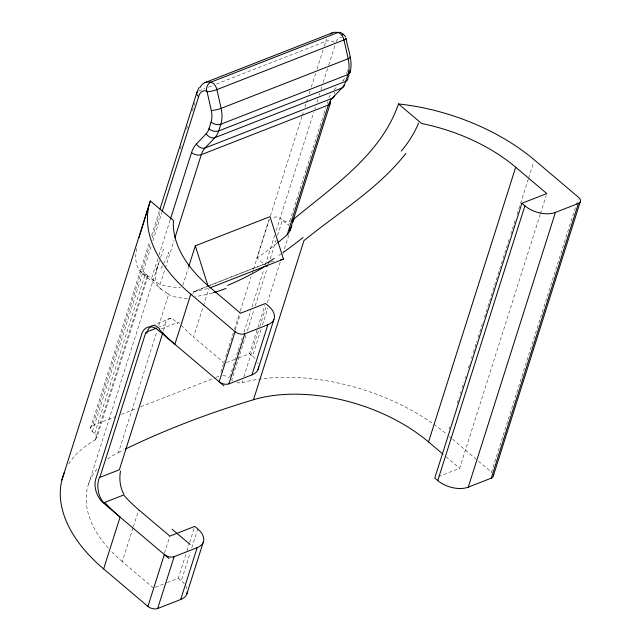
<?xml version="1.0" encoding="UTF-8"?>
<svg xmlns="http://www.w3.org/2000/svg" width="641" height="641" viewBox="0 0 641 641"><rect width="100%" height="100%" fill="white"/><g stroke="black" fill="none" stroke-linecap="round" stroke-linejoin="round"><path stroke-width="0.48" stroke-dasharray="3.21 2.4" d="M136.669 248.508C134.906 257.129 135.011 267.938 142.807 273.683L162.51 290.189L166.275 292.256M159.481 260.542C156.067 269.869 151.869 283.827 162.51 290.189M156.5 270.71L158.487 263.547L87.921 486.062M147.15 275.358L145.539 273.867L147.919 276.319L96.462 438.773M90.453 428.18L149.738 241.232M159.337 211.041L151.524 235.616M68.707 464.044A160.33 93.105 17.6 0 1 95.116 440.014A8.012 4.655 17.6 0 0 94.692 433.572L92.384 431.617A7.123 4.134 17.6 0 1 92.576 425.616L150.643 242.562M152.157 237.795L160.627 211.105M180.289 149.129L181.499 145.315M186.643 129.113L187.853 125.299M192.388 110.997L195.112 102.416M92.384 431.617L151.468 245.343M152.919 240.784L161.885 212.516M94.692 433.572L145.395 273.739L140.78 269.26L142.174 269.26M95.116 440.014L147.029 276.375L142.807 273.683M157.854 258.7L151.452 278.875L160.114 284.452A177.581 84.356 -49.7 0 0 180.658 287.312M158.968 255.19L170.105 220.103M160.114 284.452L164.961 269.188M165.266 268.226L174.048 240.551M107.648 459.028A133.608 77.585 17.6 0 1 118.513 452.466L157.189 330.532M158.704 325.772L168.976 293.386M163.479 330.676L165.402 324.626L159.297 327.006M182.773 285.381L188.446 267.489M192.773 294.195L193.542 291.783L206.883 286.463M153.423 587.965L122.303 561.62L133.064 527.695M133.368 526.75L138.744 509.787M224.679 363.327L193.566 336.99L203.157 306.743M203.461 305.797L208.854 288.779M266.96 266.616L256.865 258.075L269.717 217.579M220.865 372.149L224.494 360.707M225.704 356.893L233.26 333.064M234.47 329.25L239.918 312.087M240.223 311.133L251.104 276.808M252.314 272.994L253.219 270.133M253.524 269.18L269.252 219.607M270.462 215.793L301.927 116.638M302.223 115.684L303.738 110.917M304.948 107.103L306.158 103.289M306.462 102.336L307.976 97.568M309.186 93.754L310.092 90.894M311.302 87.08L315.837 72.778M317.055 68.964L323.104 49.902M324.314 46.088L325.82 41.32A19.823 13.1 68.7 0 1 326.509 39.117M164.481 553.095L169.865 536.124M235.175 330.243L240.271 314.178M229.726 377.116L233.044 366.652M233.34 365.699L237.867 351.428M238.172 350.475L240.287 343.816M241.489 340.01L242.098 338.111M243.909 332.399L250.847 310.516M252.057 306.71L263.828 269.613M265.334 264.853L274.685 235.359M276.199 230.6L313.681 112.471M314.835 108.826L315.412 106.999M316.862 102.44L318.016 98.794M319.178 95.148L319.755 93.322M320.917 89.676L321.782 86.944M323.224 82.385L328.432 65.975M328.721 65.062L335.091 45.006M245.912 335.307L231.73 380.025A8.012 4.655 17.6 0 0 233.3 381.123M247.426 330.548L254.06 309.619M255.27 305.813L267.041 268.707M268.547 263.956L276.095 240.167M277.601 235.407L282.433 220.192C279.925 216.73 275.125 216.049 271.56 218.06M306.029 170.057L288.498 225.32L282.433 220.192L285.83 221.594L290.109 221.081M306.31 169.184L323.569 114.795M323.849 113.922L325.796 107.776M327.19 103.393L327.743 101.639M167.253 582.565L178.318 578.238L186.691 551.845M186.988 550.907L189.383 543.36M189.68 542.422L194.167 528.28M238.508 357.926L249.581 353.6L264.869 305.396M236.697 382.493A8.012 4.655 17.6 0 0 241.986 382.629L242.594 380.722M243.796 376.916L258.587 330.299M259.797 326.493L266.135 306.51M267.345 302.704L280.317 261.792M282.737 254.181L288.77 235.151M186.956 588.686A22.267 12.932 17.6 0 0 181.307 580.77L190.281 552.494M191.771 547.783L197.757 528.929M255.03 358.535A22.267 12.932 17.6 0 0 252.57 356.132L260.967 329.666M262.465 324.939L267.858 307.928M346.509 73.611L346.909 72.353M347.174 71.512L347.702 69.829M449.029 428.941L449.637 427.034M457.201 403.189L459.02 397.46M460.23 393.646L460.831 391.739M462.041 387.925L463.86 382.196M465.07 378.382L465.678 376.475M468.403 367.894L470.214 362.165M471.423 358.351L472.032 356.444M473.242 352.63L476.872 341.18M478.082 337.366L483.226 321.149M484.436 317.335L509.555 238.156M510.765 234.342L515.909 218.124M517.119 214.31L528.312 179.015M528.617 178.062L533.761 161.844M438.452 476.592L459.661 468.307L540.155 214.559M540.459 213.605L546.204 195.481M491.903 472.521A7.123 4.134 17.6 0 0 491.495 472.153L575.922 206.001M576.227 205.048L578.038 199.327M160.603 257.345L164.064 247.819M333.993 89.892L337.679 86.014M342.582 80.838L343.191 80.197A19.655 12.996 68.7 0 0 344.978 77.689M207.78 286.102L268.234 262.602L275.846 260.879M198.742 90.974L204.92 88.562M208.453 87.184L212.868 85.453M216.394 84.075L325.82 41.32M170.907 318.257L154.513 324.634M161.348 328.905L178.486 322.207A133.608 77.585 17.6 0 0 193.566 336.99M226.521 362.606L237.587 358.287M92.576 425.616L115.765 416.554M121.333 414.382L137.102 408.221M140.812 406.771L215.015 377.773M215.945 377.413L219.655 375.963M155.266 587.244L166.331 582.925M193.542 291.783L208.774 288.338M147.029 276.375L147.943 276.359M153.784 280.71L145.539 273.867M449.509 436.601L451.801 438.54M452.562 439.189L477.753 460.518M478.515 461.159L491.495 472.153M446 456.737L459.661 468.307M249.581 353.6L252.57 356.132M178.318 578.238L181.307 580.77M194.455 291.567A832.09 62.025 -17.6 0 1 269.132 262.409M277.136 243.203A177.589 84.356 -49.7 0 1 256.865 258.075M212.243 293.017A175.89 68.619 -43.5 0 1 195.136 296.503M187.34 298.337A177.357 71.712 -46.2 0 1 168.198 294.291M167.934 293.642A135.395 31.217 -9 0 1 165.354 292.472M118.513 452.466A1175.65 682.705 17.6 0 1 123.809 449.854M122.303 561.62A133.608 77.585 17.6 0 1 110.653 550.627M108.209 547.959A133.608 77.585 17.6 0 1 97.68 468.162M280.918 253.94A177.365 70.887 -43.5 0 1 278.683 255.463M241.994 382.629A160.33 93.105 17.6 0 1 447.218 434.662M325.788 41.288A7.139 4.006 15.4 0 1 334.594 42.434M336.084 41.729A12.684 8.381 68.7 0 1 341.509 37.194M343.191 80.197A7.131 5.112 43.6 0 1 343.512 80.726M334.225 92.216A7.131 5.112 43.6 0 1 334.634 94.043M329.009 97.769A33.949 22.443 68.7 0 1 330.908 93.802M222.788 375.53A7.123 4.134 17.6 0 1 229.045 377.773M167.389 255.663A136.084 15.472 -77.1 0 1 159.561 270.422M257.698 362.63A22.267 12.932 17.6 0 1 258.219 364.048M164.953 324.066A18.06 8.565 72.2 0 1 177.934 324.058"/><path stroke-width="0.96" d="M277.761 242.691A177.589 84.356 -49.7 0 0 287.2 234.798L289.596 231.561L290.044 227.98M349.858 72.842C353.463 61.408 347.903 49.814 346.1 38.62M139.169 237.539L139.498 236.337M139.834 235.103L148.191 207.684M196.683 93.105L159.938 209.142M290.036 230.119L330.331 103.281M61.905 480.013L150.331 200.937L173.455 220.512A133.608 77.585 17.6 0 0 209.455 286.888L240.567 313.233L265.47 303.505L268.459 306.037A22.267 12.932 17.6 0 1 267.85 324.779L251.961 374.873L228.933 383.871A7.123 4.134 17.6 0 1 219.166 381.764L235.055 331.669L190.778 294.187A160.322 93.105 17.6 0 1 150.331 200.937M162.173 211.61L198.63 96.727A7.131 4.006 15.4 0 1 197.724 91.495M170.386 219.222L191.539 152.558A33.949 22.443 68.7 0 1 196.346 144.081L206.154 133.745A19.655 12.996 68.7 0 0 208.934 128.841L211.065 122.119A19.639 12.988 68.7 0 0 211.282 110.492L207.083 91.727A0.889 0.585 68.7 0 0 206.402 90.902A7.131 4.872 -77 0 1 210.825 82.192L337.903 32.539A7.131 4.872 -77 0 1 342.887 34.999M174.961 237.691L201.306 154.657A26.802 17.724 68.7 0 1 205.096 147.975L214.911 137.631A26.802 17.724 68.7 0 0 218.701 130.94L220.833 124.226A26.786 17.708 68.7 0 0 221.121 108.369L216.922 89.604A8.012 5.296 68.7 0 0 210.825 82.192A19.815 13.1 68.7 0 0 199.88 87.729M162.91 332.487L119.354 469.773L99.836 477.401L145.876 332.254L156.861 327.96M188.742 266.544L195.321 245.824L270.013 216.642L283.466 259.156L209.695 287.977M103.634 568.92L120.075 517.079A160.314 93.097 17.6 0 1 104.723 502.408L123.673 495.004A133.608 77.585 17.6 0 0 138.744 509.787L169.865 536.124L194.76 526.397L197.757 528.929A22.267 12.932 17.6 0 1 197.148 547.67L180.706 599.511L157.67 608.509A7.123 4.134 17.6 0 1 147.911 606.402L103.634 568.92A160.33 93.105 17.6 0 1 64.3 472.641M190.778 294.187L174.889 344.281A160.314 93.097 17.6 0 1 159.537 329.61M147.911 606.402L164.352 554.561A7.123 4.134 17.6 0 0 174.12 556.668L197.148 547.67M157.67 608.509L174.12 556.668M228.933 383.871L244.822 333.777L267.85 324.779M266.96 266.616L267.465 265.005M287.192 234.798L328.384 105.004A26.802 17.724 68.7 0 1 332.174 98.313A7.131 5.112 43.6 0 0 334.474 95.781M290.277 230.399L291.791 225.64M292.993 221.834L293.899 218.982C333.408 186.026 380.922 154.858 398.518 103.954A160.322 93.097 17.6 0 1 534.37 159.929L578.647 197.42A7.123 4.134 17.6 0 1 578.446 203.413L491.302 478.146L468.267 487.144A22.267 12.932 17.6 0 1 437.755 480.566L434.766 478.034L521.91 203.301L546.813 193.574L515.693 167.229A133.608 77.585 17.6 0 0 421.642 123.529L398.518 103.946M348.432 77.048L348.968 75.366M186.779 594.119L203.229 542.278M258.043 369.48L273.931 319.386M125.588 448.996A1175.65 682.705 17.6 0 1 253.491 399.72L303.954 240.631C338.576 212.403 378.142 188.951 405.945 153.295M442.963 454.173L428.541 441.961L515.693 167.229M437.755 480.566L524.907 205.833L521.91 203.301M468.267 487.144L555.418 212.411L578.446 203.413M493.418 475.582L580.57 200.849M196.931 92.416L198.966 87.673M293.899 218.982L292.616 219.887M332.046 32.963L204.968 82.617M280.614 259.797L283.466 259.156M223.949 385.818L158.183 330.139A17.812 11.778 68.7 0 0 141.829 333.833L95.789 478.987A17.812 11.778 68.7 0 0 103.369 502.937L169.136 558.615M172.06 529.218L190 544.409M342.999 33.765L345.459 36.761M195.321 245.824L208.173 286.455M303.113 237.466A177.365 70.887 -43.5 0 1 283.146 252.394M274.228 258.435A177.365 70.887 -43.5 0 1 267.545 262.714M555.418 212.411A22.267 12.932 17.6 0 1 524.907 205.833M226.017 288.41A175.89 68.619 -43.5 0 1 212.94 292.817M264.845 266.512A175.89 67.161 -42.7 0 1 227.539 285.357M253.491 399.72A133.608 77.585 17.6 0 1 428.541 441.961M418.621 122.984A136.1 103.626 -10.5 0 1 401.25 151.132M207.083 91.727A7.131 1.202 -12.7 0 0 216.922 89.604L344.001 39.942A7.131 1.202 -12.7 0 0 345.267 38.204M198.63 96.727A12.676 8.381 68.7 0 1 206.402 90.902M206.154 133.745A7.123 5.104 43.6 0 0 214.911 137.631L341.99 87.977A7.131 5.112 43.6 0 0 344.281 85.445M196.346 144.081A7.123 5.104 43.6 0 0 205.096 147.975L332.174 98.313L341.99 87.977A26.802 17.724 68.7 0 0 345.779 81.287A7.123 4.134 17.6 0 0 347.783 77.825M211.065 122.119A7.123 4.134 17.6 0 0 220.833 124.226L347.911 74.572A7.123 4.134 17.6 0 0 349.746 70.654M208.934 128.841A7.123 4.134 17.6 0 0 218.701 130.94L345.779 81.287L347.911 74.572A26.786 17.708 68.7 0 0 348.199 58.716L344.001 39.942A8.012 5.296 68.7 0 0 337.903 32.539A19.823 13.1 68.7 0 0 330.291 33.949M211.282 110.492A7.131 1.202 -12.7 0 0 221.121 108.369L348.199 58.716A7.131 1.202 -12.7 0 0 349.754 57.017M191.539 152.558A7.123 4.134 17.6 0 0 201.306 154.657L328.384 105.004A7.131 4.134 17.6 0 0 330.387 101.542M493.298 474.685A7.123 4.134 17.6 0 1 491.302 478.146M168.647 252.682A136.084 15.472 -77.1 0 1 168.327 253.451M244.822 333.777A7.123 4.134 17.6 0 1 235.055 331.669M187.324 591.499A22.267 12.932 17.6 0 1 180.706 599.511M258.587 366.868A22.267 12.932 17.6 0 1 251.961 374.873M146.805 333.344A17.996 9.166 82.6 0 1 159.665 329.186M104.443 503.257A17.996 11.562 83.2 0 1 99.555 477.096M123.937 494.219A18.06 8.541 85.1 0 1 120.556 471.167"/></g></svg>
